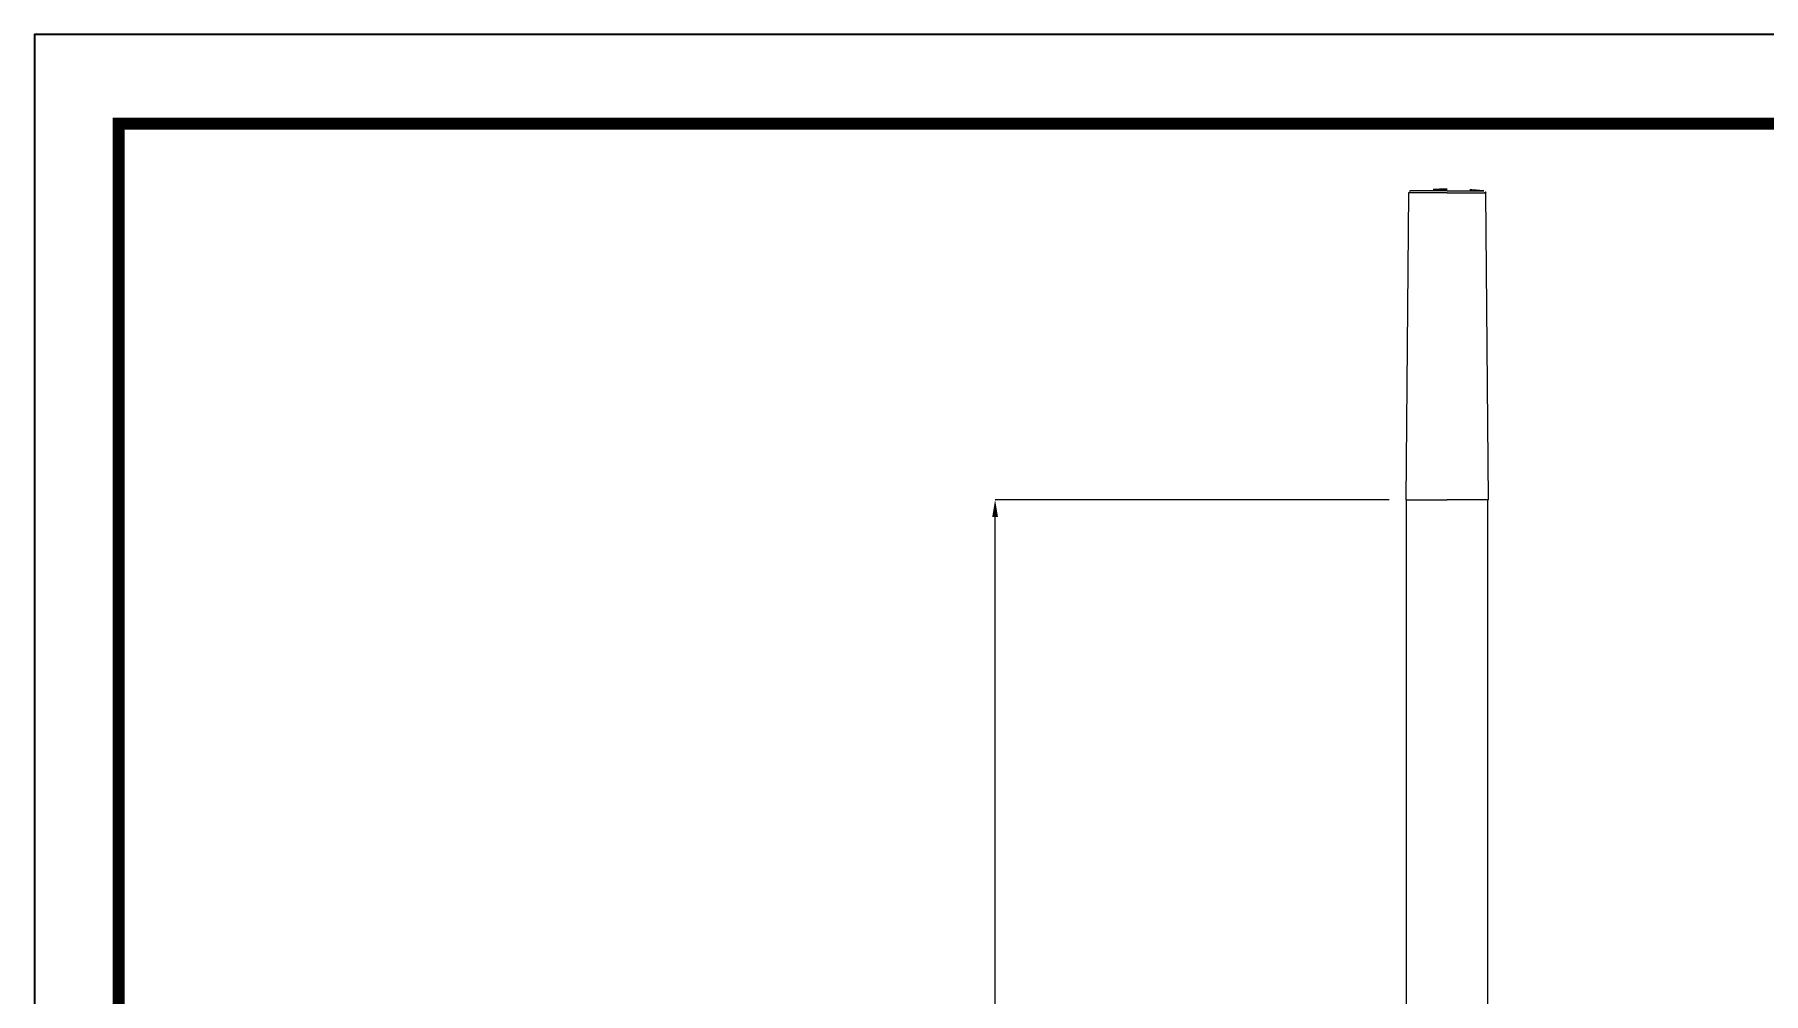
# Model space of a CAD drawing. Extents: x 16296660632 to 16296675328, y -37409619871 to -37409617329.
# Drawn here: x 16296674108.9 to 16296674511.3, y -37409617552.7 to -37409617329.4 of the extents above; entities that cross this region are included whole.
import ezdxf

# ---------------------------------------------------------------- set-up
doc = ezdxf.new("R2010")
doc.units = 0
doc.header["$LTSCALE"] = 10
doc.header["$MEASUREMENT"] = 0
doc.header["$PDMODE"] = 3
doc.header["$PDSIZE"] = -10
doc.layers.get('0').update_dxf_attribs({"linetype": 'CONTINUOUS'})
doc.layers.get('DEFPOINTS').update_dxf_attribs({"linetype": 'CONTINUOUS'})
doc.layers.add('1', color=7, linetype='CONTINUOUS', true_color=0xffffff)
doc.layers.add('尺寸线层', color=3, linetype='CONTINUOUS', lineweight=18, true_color=0x00ff00)
doc.styles.add('Daelim Dimension', font='')
doc.styles.get('Daelim Dimension').set_extended_font_data('NanumGothic')
doc.dimstyles.new('DEFAULT', dxfattribs={"dimscale": 2, "dimtxt": 2, "dimasz": 2, "dimexe": 0, "dimexo": 2, "dimgap": 1, "dimtad": 1, "dimdec": 1, "dimzin": 9, "dimdsep": 46, "dimtxsty": 'Daelim Dimension', "dimcen": 0.5, "dimclrd": 252, "dimclre": 252, "dimclrt": 3, "dimadec": 1, "dimazin": 0, "dimtfac": 1, "dimtdec": 1, "dimtix": 1, "dimtmove": 0, "dimatfit": 3, "dimfxl": 1, "dimtolj": 1, "dimtzin": 1, "dimlwd": 9, "dimlwe": 9, "dimarcsym": 0})

# ---------------------------------------------------------------- blocks, each defined once
blk = doc.blocks.new('*D60')
at = {"layer": 'DEFPOINTS', "color": 0, "transparency": 16777216}
for p in [(16296674332.46253, -37409617437.735573), (16296674428.18009, -37409617437.735573), (16296674428.08009, -37409618037.735573)]:
    blk.add_point(p, dxfattribs=at)
at = {"layer": '尺寸线层', "color": 5, "lineweight": 9, "transparency": 16777216}
for p, q in [((16296674424.18009, -37409617437.735573), (16296674332.46253, -37409617437.735573)), ((16296674332.46253, -37409618033.735573), (16296674332.46253, -37409617441.735573)), ((16296674424.08009, -37409618037.735573), (16296674332.46253, -37409618037.735573))]:
    blk.add_line(p, q, dxfattribs=at)
at = {"layer": '尺寸线层', "color": 5, "transparency": 16777216}
for points in [[(16296674331.79586, -37409617441.735573), (16296674333.12919, -37409617441.735573), (16296674332.46253, -37409617437.735573)], [(16296674331.79586, -37409618033.735573), (16296674333.12919, -37409618033.735573), (16296674332.46253, -37409618037.735573)]]:
    blk.add_solid(points, dxfattribs=at)
at = {"layer": '尺寸线层', "color": 7, "transparency": 16777216, "insert": (16296674325.46253, -37409617737.735573), "char_height": 10, "attachment_point": 5, "rotation": 90, "style": 'Daelim Dimension'}
blk.add_mtext('\\A1;600', dxfattribs=at)

msp = doc.modelspace()

# ---------------------------------------------------------------- linework, layer by layer
at = {"ltscale": 0.5}
msp.add_lwpolyline([(16296674108.881821, -37409618222.388077), (16296675327.55382, -37409618222.388077), (16296675327.55382, -37409617329.444069), (16296674108.881821, -37409617329.444069)], close=True, dxfattribs=at)
at = {"color": 5, "linetype": 'ByBlock', "lineweight": 200, "const_width": 2.808}
msp.add_lwpolyline([(16296674128.47827, -37409618184.153008), (16296675307.83827, -37409618184.153008), (16296675307.83827, -37409617350.17701), (16296674128.47827, -37409617350.17701)], close=True, dxfattribs=at)
at = {"layer": '1', "color": 7, "linetype": 'Continuous', "lineweight": 18}
for p, q in [((16296674428.7033, -37409617366.322952), (16296674428.08009, -37409617437.735573)), ((16296674447.28009, -37409617437.735573), (16296674446.656891, -37409617366.322952)), ((16296674428.08009, -37409617437.735573), (16296674437.68009, -37409617437.735573)), ((16296674428.18009, -37409617437.735573), (16296674428.18009, -37409617619.462303)), ((16296674447.28009, -37409617437.735573), (16296674437.68009, -37409617437.735573)), ((16296674447.18009, -37409617619.83371), (16296674447.18009, -37409617437.735573))]:
    msp.add_line(p, q, dxfattribs=at)
at = {"layer": '1', "color": 7, "linetype": 'Continuous', "lineweight": 13}
for p, q in [((16296674437.68009, -37409617366.322952), (16296674428.7033, -37409617366.322952)), ((16296674437.68009, -37409617365.829437), (16296674429.157169, -37409617365.829437)), ((16296674437.68009, -37409617365.829437), (16296674446.20302, -37409617365.829437)), ((16296674437.68009, -37409617366.322952), (16296674446.656891, -37409617366.322952))]:
    msp.add_line(p, q, dxfattribs=at)
at = {"layer": '1', "color": 7, "linetype": 'Continuous', "lineweight": 18}
for centre, radius, start, end in [((16296674429.203279, -37409617366.327316), 0.5, 95.29191499, 179.49991449), ((16296674437.68009, -37409617457.845573), 92.41, 90, 95.29191499), ((16296674437.68009, -37409617457.845573), 92.41, 84.70808501, 90), ((16296674446.1569, -37409617366.327316), 0.5, 0.50008551, 84.70808501)]:
    msp.add_arc(centre, radius, start, end, dxfattribs=at)

# ---------------------------------------------------------------- dimensions: what is measured, and where the dimension line sits
at = {"layer": '尺寸线层', "color": 5}
dim = msp.add_linear_dim(base=(16296674332.46253, -37409617437.735573), p1=(16296674428.08009, -37409618037.735573), p2=(16296674428.18009, -37409617437.735573), angle=90, dimstyle='DEFAULT', override={"dimtxt": 5, "dimclrd": 5, "dimclre": 5, "dimclrt": 7}, dxfattribs=at)
dim.commit()
dim.dimension.update_dxf_attribs({"geometry": '*D60', "text_midpoint": (16296674325.46253, -37409617737.735573)})

doc.saveas('drawing.dxf')
